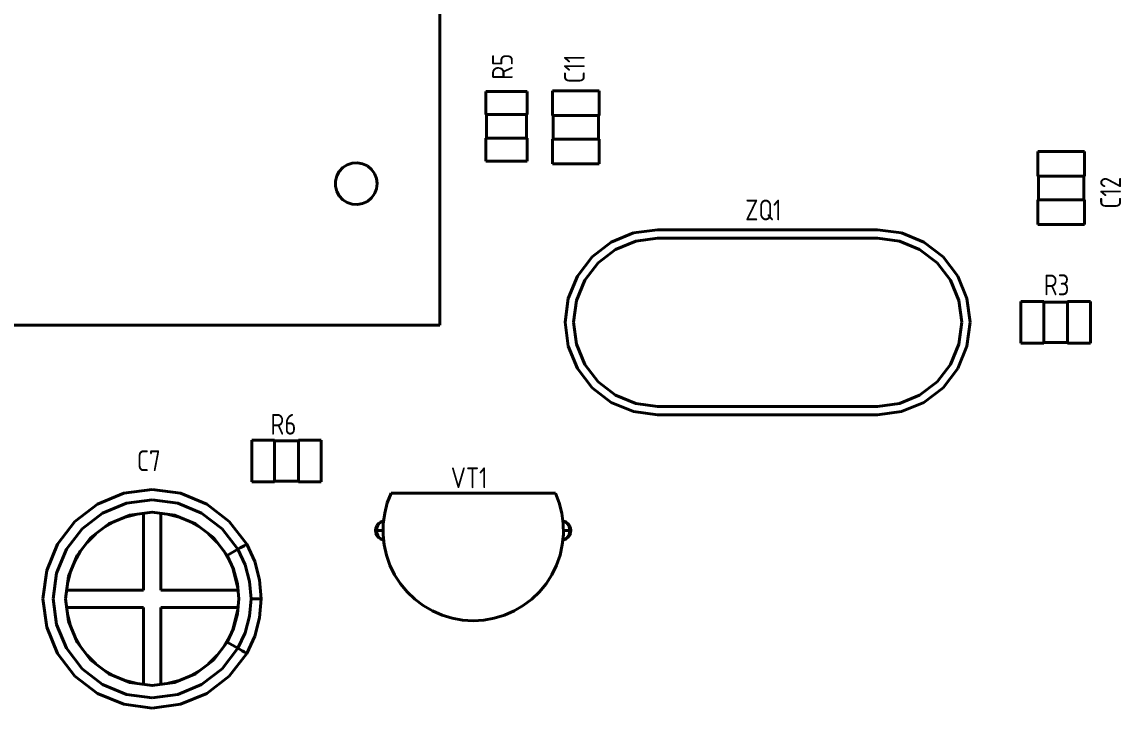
# Paper-space layout 'Layout1' of a CAD drawing. Extents: x -1 to 840, y -1 to 593.
# Drawn here: x 140.7 to 204.2, y 349.9 to 389.5 of the extents above; entities that cross this region are included whole.
import ezdxf

# ---------------------------------------------------------------- set-up
doc = ezdxf.new("R2010")
doc.units = 0
doc.header["$MEASUREMENT"] = 0
doc.layers.add('Основная', color=7, linetype='CONTINUOUS', lineweight=40)
doc.styles.add('GOST type A0', font='', dxfattribs={"oblique": 15, "height": 3.5})
doc.styles.get('GOST type A0').set_extended_font_data('GOST type A')

psp = doc.layouts.get("Layout1")

# ---------------------------------------------------------------- linework, layer by layer
at = {"layer": 'Основная'}
for p, q in [((164.862, 372.011), (164.862, 420.323)), ((164.862, 420.323), (164.862, 372.011)), ((164.862, 372.011), (164.862, 420.323)), ((164.862, 420.323), (164.862, 372.011)), ((169.9, 385.477), (167.512, 385.477)), ((167.512, 385.477), (167.512, 384.157)), ((167.512, 385.477), (169.9, 385.477)), ((167.512, 385.477), (167.512, 384.157)), ((169.9, 385.477), (167.512, 385.477)), ((167.512, 385.477), (167.512, 384.157)), ((167.512, 385.477), (169.9, 385.477)), ((167.512, 385.477), (167.512, 384.157)), ((169.9, 384.157), (169.9, 385.477)), ((169.9, 385.477), (169.9, 384.157)), ((169.9, 384.157), (169.9, 385.477)), ((169.9, 385.477), (169.9, 384.157)), ((174.052, 385.528), (171.36, 385.528)), ((171.36, 385.528), (171.36, 384.106)), ((171.36, 385.528), (174.052, 385.528)), ((171.36, 385.528), (171.36, 384.106)), ((174.052, 385.528), (171.36, 385.528)), ((171.36, 385.528), (171.36, 384.106)), ((171.36, 385.528), (174.052, 385.528)), ((171.36, 385.528), (171.36, 384.106)), ((174.052, 384.106), (174.052, 385.528)), ((174.052, 385.528), (174.052, 384.106)), ((174.052, 384.106), (174.052, 385.528)), ((174.052, 385.528), (174.052, 384.106)), ((167.512, 384.157), (167.546, 384.157)), ((167.512, 384.157), (169.9, 384.157)), ((167.512, 384.157), (167.546, 384.157)), ((167.512, 384.157), (169.9, 384.157)), ((167.546, 384.157), (167.546, 382.785)), ((167.546, 384.157), (167.546, 382.785)), ((167.546, 384.157), (167.546, 382.785)), ((167.546, 384.157), (167.546, 382.785)), ((169.866, 382.785), (169.866, 384.157)), ((169.866, 384.157), (169.9, 384.157)), ((169.866, 384.157), (169.866, 382.785)), ((169.866, 382.785), (169.866, 384.157)), ((169.866, 384.157), (169.9, 384.157)), ((169.866, 384.157), (169.866, 382.785)), ((171.36, 384.106), (171.398, 384.106)), ((171.36, 384.106), (174.052, 384.106)), ((171.36, 384.106), (171.398, 384.106)), ((171.36, 384.106), (174.052, 384.106)), ((171.398, 384.106), (171.398, 382.734)), ((171.398, 384.106), (171.398, 382.734)), ((171.398, 384.106), (171.398, 382.734)), ((171.398, 384.106), (171.398, 382.734)), ((174.014, 382.734), (174.014, 384.106)), ((174.014, 384.106), (174.052, 384.106)), ((174.014, 384.106), (174.014, 382.734)), ((174.014, 382.734), (174.014, 384.106)), ((174.014, 384.106), (174.052, 384.106)), ((174.014, 384.106), (174.014, 382.734)), ((167.546, 382.785), (167.512, 382.785)), ((167.512, 382.785), (167.512, 381.465)), ((167.512, 382.785), (169.9, 382.785)), ((167.512, 382.785), (167.512, 381.465)), ((167.546, 382.785), (167.512, 382.785)), ((167.512, 382.785), (167.512, 381.465)), ((167.512, 382.785), (169.9, 382.785)), ((167.512, 382.785), (167.512, 381.465)), ((169.9, 382.785), (169.866, 382.785)), ((169.9, 382.785), (169.866, 382.785)), ((169.9, 381.465), (169.9, 382.785)), ((169.9, 382.785), (169.9, 381.465)), ((169.9, 381.465), (169.9, 382.785)), ((169.9, 382.785), (169.9, 381.465)), ((171.398, 382.734), (171.36, 382.734)), ((171.36, 382.734), (171.36, 381.312)), ((171.36, 382.734), (174.052, 382.734)), ((171.36, 382.734), (171.36, 381.312)), ((171.398, 382.734), (171.36, 382.734)), ((171.36, 382.734), (171.36, 381.312)), ((171.36, 382.734), (174.052, 382.734)), ((171.36, 382.734), (171.36, 381.312)), ((174.052, 382.734), (174.014, 382.734)), ((174.052, 382.734), (174.014, 382.734)), ((174.052, 381.312), (174.052, 382.734)), ((174.052, 382.734), (174.052, 381.312)), ((174.052, 381.312), (174.052, 382.734)), ((174.052, 382.734), (174.052, 381.312)), ((202.052, 382.022), (199.36, 382.022)), ((199.36, 382.022), (199.36, 380.6)), ((199.36, 380.6), (199.36, 382.022)), ((202.052, 382.022), (199.36, 382.022)), ((202.052, 382.022), (199.36, 382.022)), ((199.36, 382.022), (199.36, 380.6)), ((199.36, 380.6), (199.36, 382.022)), ((202.052, 382.022), (199.36, 382.022)), ((202.052, 380.6), (202.052, 382.022)), ((202.052, 380.6), (202.052, 382.022)), ((202.052, 380.6), (202.052, 382.022)), ((202.052, 380.6), (202.052, 382.022)), ((159.516, 381.259), (159.26, 381.097)), ((159.516, 381.259), (159.26, 381.097)), ((159.804, 381.353), (159.516, 381.259)), ((159.804, 381.353), (159.516, 381.259)), ((160.106, 381.373), (159.804, 381.353)), ((160.106, 381.373), (159.804, 381.353)), ((160.404, 381.315), (160.106, 381.373)), ((160.404, 381.315), (160.106, 381.373)), ((160.676, 381.187), (160.404, 381.315)), ((160.676, 381.187), (160.404, 381.315)), ((160.91, 380.993), (160.676, 381.187)), ((160.91, 380.993), (160.676, 381.187)), ((167.512, 381.465), (169.9, 381.465)), ((167.512, 381.465), (169.9, 381.465)), ((167.512, 381.465), (169.9, 381.465)), ((167.512, 381.465), (169.9, 381.465)), ((171.36, 381.312), (174.052, 381.312)), ((171.36, 381.312), (174.052, 381.312)), ((171.36, 381.312), (174.052, 381.312)), ((171.36, 381.312), (174.052, 381.312)), ((158.906, 380.611), (158.832, 380.319)), ((158.906, 380.611), (158.832, 380.319)), ((159.052, 380.877), (158.906, 380.611)), ((159.052, 380.877), (158.906, 380.611)), ((159.26, 381.097), (159.052, 380.877)), ((159.26, 381.097), (159.052, 380.877)), ((161.088, 380.749), (160.91, 380.993)), ((161.088, 380.749), (160.91, 380.993)), ((161.2, 380.467), (161.088, 380.749)), ((161.2, 380.467), (161.088, 380.749)), ((199.36, 380.6), (199.398, 380.6)), ((202.052, 380.6), (199.36, 380.6)), ((199.36, 380.6), (199.398, 380.6)), ((202.052, 380.6), (199.36, 380.6)), ((199.398, 380.6), (199.398, 379.228)), ((199.398, 379.228), (199.398, 380.6)), ((199.398, 380.6), (199.398, 379.228)), ((199.398, 379.228), (199.398, 380.6)), ((202.014, 379.228), (202.014, 380.6)), ((202.014, 380.6), (202.052, 380.6)), ((202.014, 379.228), (202.014, 380.6)), ((202.014, 379.228), (202.014, 380.6)), ((202.014, 380.6), (202.052, 380.6)), ((202.014, 379.228), (202.014, 380.6)), ((158.832, 380.015), (158.832, 380.319)), ((158.832, 380.015), (158.832, 380.319)), ((158.906, 379.723), (158.832, 380.015)), ((158.906, 379.723), (158.832, 380.015)), ((161.238, 380.167), (161.2, 380.467)), ((161.238, 380.167), (161.2, 380.467)), ((161.238, 380.167), (161.2, 379.867)), ((161.238, 380.167), (161.2, 379.867)), ((159.052, 379.457), (158.906, 379.723)), ((159.052, 379.457), (158.906, 379.723)), ((159.26, 379.237), (159.052, 379.457)), ((159.26, 379.237), (159.052, 379.457)), ((160.91, 379.341), (160.676, 379.147)), ((160.91, 379.341), (160.676, 379.147)), ((161.088, 379.585), (160.91, 379.341)), ((161.088, 379.585), (160.91, 379.341)), ((161.2, 379.867), (161.088, 379.585)), ((161.2, 379.867), (161.088, 379.585)), ((159.516, 379.075), (159.26, 379.237)), ((159.516, 379.075), (159.26, 379.237)), ((159.804, 378.981), (159.516, 379.075)), ((159.804, 378.981), (159.516, 379.075)), ((160.106, 378.961), (159.804, 378.981)), ((160.106, 378.961), (159.804, 378.981)), ((160.404, 379.019), (160.106, 378.961)), ((160.404, 379.019), (160.106, 378.961)), ((160.676, 379.147), (160.404, 379.019)), ((160.676, 379.147), (160.404, 379.019)), ((199.398, 379.228), (199.36, 379.228)), ((199.36, 379.228), (199.36, 377.806)), ((199.36, 377.806), (199.36, 379.228)), ((202.052, 379.228), (199.36, 379.228)), ((199.398, 379.228), (199.36, 379.228)), ((199.36, 379.228), (199.36, 377.806)), ((199.36, 377.806), (199.36, 379.228)), ((202.052, 379.228), (199.36, 379.228)), ((202.052, 379.228), (202.014, 379.228)), ((202.052, 379.228), (202.014, 379.228)), ((202.052, 377.806), (202.052, 379.228)), ((202.052, 377.806), (202.052, 379.228)), ((202.052, 377.806), (202.052, 379.228)), ((202.052, 377.806), (202.052, 379.228)), ((177.422, 377.505), (176.04, 377.323)), ((176.04, 377.323), (177.422, 377.505)), ((177.422, 377.505), (176.04, 377.323)), ((176.04, 377.323), (177.422, 377.505)), ((190.122, 377.505), (177.422, 377.505)), ((177.422, 377.505), (190.122, 377.505)), ((190.122, 377.505), (177.422, 377.505)), ((177.422, 377.505), (190.122, 377.505)), ((191.504, 377.323), (190.122, 377.505)), ((190.122, 377.505), (191.504, 377.323)), ((191.504, 377.323), (190.122, 377.505)), ((190.122, 377.505), (191.504, 377.323)), ((199.36, 377.806), (202.052, 377.806)), ((202.052, 377.806), (199.36, 377.806)), ((199.36, 377.806), (202.052, 377.806)), ((202.052, 377.806), (199.36, 377.806)), ((174.754, 376.791), (173.648, 375.943)), ((173.648, 375.943), (174.754, 376.791)), ((174.754, 376.791), (173.648, 375.943)), ((173.648, 375.943), (174.754, 376.791)), ((176.04, 377.323), (174.754, 376.791)), ((174.754, 376.791), (176.04, 377.323)), ((176.04, 377.323), (174.754, 376.791)), ((174.754, 376.791), (176.04, 377.323)), ((174.996, 376.371), (176.166, 376.855)), ((174.996, 376.371), (176.166, 376.855)), ((176.166, 376.855), (177.422, 377.021)), ((176.166, 376.855), (177.422, 377.021)), ((177.422, 377.021), (190.122, 377.021)), ((177.422, 377.021), (190.122, 377.021)), ((190.122, 377.021), (191.378, 376.855)), ((190.122, 377.021), (191.378, 376.855)), ((191.378, 376.855), (192.548, 376.371)), ((191.378, 376.855), (192.548, 376.371)), ((192.79, 376.791), (191.504, 377.323)), ((191.504, 377.323), (192.79, 376.791)), ((192.79, 376.791), (191.504, 377.323)), ((191.504, 377.323), (192.79, 376.791)), ((193.896, 375.943), (192.79, 376.791)), ((192.79, 376.791), (193.896, 375.943)), ((193.896, 375.943), (192.79, 376.791)), ((192.79, 376.791), (193.896, 375.943)), ((173.992, 375.599), (174.996, 376.371)), ((173.992, 375.599), (174.996, 376.371)), ((192.548, 376.371), (193.552, 375.599)), ((192.548, 376.371), (193.552, 375.599)), ((173.648, 375.943), (172.8, 374.837)), ((172.8, 374.837), (173.648, 375.943)), ((173.648, 375.943), (172.8, 374.837)), ((172.8, 374.837), (173.648, 375.943)), ((173.22, 374.595), (173.992, 375.599)), ((173.22, 374.595), (173.992, 375.599)), ((193.552, 375.599), (194.324, 374.595)), ((193.552, 375.599), (194.324, 374.595)), ((194.744, 374.837), (193.896, 375.943)), ((193.896, 375.943), (194.744, 374.837)), ((194.744, 374.837), (193.896, 375.943)), ((193.896, 375.943), (194.744, 374.837)), ((172.8, 374.837), (172.268, 373.551)), ((172.268, 373.551), (172.8, 374.837)), ((172.8, 374.837), (172.268, 373.551)), ((172.268, 373.551), (172.8, 374.837)), ((195.276, 373.551), (194.744, 374.837)), ((194.744, 374.837), (195.276, 373.551)), ((195.276, 373.551), (194.744, 374.837)), ((194.744, 374.837), (195.276, 373.551)), ((172.736, 373.425), (173.22, 374.595)), ((172.736, 373.425), (173.22, 374.595)), ((194.324, 374.595), (194.808, 373.425)), ((194.324, 374.595), (194.808, 373.425)), ((172.268, 373.551), (172.086, 372.169)), ((172.086, 372.169), (172.268, 373.551)), ((172.268, 373.551), (172.086, 372.169)), ((172.086, 372.169), (172.268, 373.551)), ((172.57, 372.169), (172.736, 373.425)), ((172.57, 372.169), (172.736, 373.425)), ((194.808, 373.425), (194.974, 372.169)), ((194.808, 373.425), (194.974, 372.169)), ((195.458, 372.169), (195.276, 373.551)), ((195.276, 373.551), (195.458, 372.169)), ((195.458, 372.169), (195.276, 373.551)), ((195.276, 373.551), (195.458, 372.169)), ((199.716, 373.361), (198.396, 373.361)), ((198.396, 373.361), (198.396, 370.973)), ((198.396, 373.361), (198.396, 370.973)), ((199.716, 373.361), (198.396, 373.361)), ((199.716, 373.361), (198.396, 373.361)), ((198.396, 373.361), (198.396, 370.973)), ((198.396, 373.361), (198.396, 370.973)), ((199.716, 373.361), (198.396, 373.361)), ((199.716, 373.327), (199.716, 373.361)), ((199.716, 373.361), (199.716, 370.973)), ((199.716, 373.327), (199.716, 373.361)), ((199.716, 373.361), (199.716, 370.973)), ((201.088, 373.327), (199.716, 373.327)), ((201.088, 373.327), (199.716, 373.327)), ((201.088, 373.327), (199.716, 373.327)), ((201.088, 373.327), (199.716, 373.327)), ((202.408, 373.361), (201.088, 373.361)), ((201.088, 373.361), (201.088, 373.327)), ((201.088, 373.361), (201.088, 370.973)), ((202.408, 373.361), (201.088, 373.361)), ((202.408, 373.361), (201.088, 373.361)), ((201.088, 373.361), (201.088, 373.327)), ((201.088, 373.361), (201.088, 370.973)), ((202.408, 373.361), (201.088, 373.361)), ((202.408, 370.973), (202.408, 373.361)), ((202.408, 373.361), (202.408, 370.973)), ((202.408, 370.973), (202.408, 373.361)), ((202.408, 373.361), (202.408, 370.973)), ((116.55, 372.011), (164.862, 372.011)), ((164.862, 372.011), (116.55, 372.011)), ((116.55, 372.011), (164.862, 372.011)), ((164.862, 372.011), (116.55, 372.011)), ((172.086, 372.169), (172.268, 370.787)), ((172.086, 372.169), (172.268, 370.787)), ((172.086, 372.169), (172.268, 370.787)), ((172.086, 372.169), (172.268, 370.787)), ((172.57, 372.169), (172.736, 370.913)), ((172.57, 372.169), (172.736, 370.913)), ((194.808, 370.913), (194.974, 372.169)), ((194.808, 370.913), (194.974, 372.169)), ((195.276, 370.787), (195.458, 372.169)), ((195.276, 370.787), (195.458, 372.169)), ((195.276, 370.787), (195.458, 372.169)), ((195.276, 370.787), (195.458, 372.169)), ((172.268, 370.787), (172.8, 369.501)), ((172.268, 370.787), (172.8, 369.501)), ((172.268, 370.787), (172.8, 369.501)), ((172.268, 370.787), (172.8, 369.501)), ((172.736, 370.913), (173.22, 369.743)), ((172.736, 370.913), (173.22, 369.743)), ((194.324, 369.743), (194.808, 370.913)), ((194.324, 369.743), (194.808, 370.913)), ((194.744, 369.501), (195.276, 370.787)), ((194.744, 369.501), (195.276, 370.787)), ((194.744, 369.501), (195.276, 370.787)), ((194.744, 369.501), (195.276, 370.787)), ((198.396, 370.973), (199.716, 370.973)), ((199.716, 370.973), (198.396, 370.973)), ((198.396, 370.973), (199.716, 370.973)), ((199.716, 370.973), (198.396, 370.973)), ((199.716, 370.973), (199.716, 371.007)), ((199.716, 371.007), (201.088, 371.007)), ((201.088, 371.007), (199.716, 371.007)), ((199.716, 370.973), (199.716, 371.007)), ((199.716, 371.007), (201.088, 371.007)), ((201.088, 371.007), (199.716, 371.007)), ((201.088, 371.007), (201.088, 370.973)), ((201.088, 371.007), (201.088, 370.973)), ((201.088, 370.973), (202.408, 370.973)), ((202.408, 370.973), (201.088, 370.973)), ((201.088, 370.973), (202.408, 370.973)), ((202.408, 370.973), (201.088, 370.973)), ((172.8, 369.501), (173.648, 368.395)), ((172.8, 369.501), (173.648, 368.395)), ((172.8, 369.501), (173.648, 368.395)), ((172.8, 369.501), (173.648, 368.395)), ((173.22, 369.743), (173.992, 368.739)), ((173.22, 369.743), (173.992, 368.739)), ((193.552, 368.739), (194.324, 369.743)), ((193.552, 368.739), (194.324, 369.743)), ((193.896, 368.395), (194.744, 369.501)), ((193.896, 368.395), (194.744, 369.501)), ((193.896, 368.395), (194.744, 369.501)), ((193.896, 368.395), (194.744, 369.501)), ((173.992, 368.739), (174.996, 367.967)), ((173.992, 368.739), (174.996, 367.967)), ((192.548, 367.967), (193.552, 368.739)), ((192.548, 367.967), (193.552, 368.739)), ((173.648, 368.395), (174.754, 367.547)), ((173.648, 368.395), (174.754, 367.547)), ((173.648, 368.395), (174.754, 367.547)), ((173.648, 368.395), (174.754, 367.547)), ((174.996, 367.967), (176.166, 367.483)), ((174.996, 367.967), (176.166, 367.483)), ((191.378, 367.483), (192.548, 367.967)), ((191.378, 367.483), (192.548, 367.967)), ((192.79, 367.547), (193.896, 368.395)), ((192.79, 367.547), (193.896, 368.395)), ((192.79, 367.547), (193.896, 368.395)), ((192.79, 367.547), (193.896, 368.395)), ((174.754, 367.547), (176.04, 367.015)), ((174.754, 367.547), (176.04, 367.015)), ((174.754, 367.547), (176.04, 367.015)), ((174.754, 367.547), (176.04, 367.015)), ((176.166, 367.483), (177.422, 367.317)), ((176.166, 367.483), (177.422, 367.317)), ((177.422, 367.317), (190.122, 367.317)), ((177.422, 367.317), (190.122, 367.317)), ((190.122, 367.317), (191.378, 367.483)), ((190.122, 367.317), (191.378, 367.483)), ((191.504, 367.015), (192.79, 367.547)), ((191.504, 367.015), (192.79, 367.547)), ((191.504, 367.015), (192.79, 367.547)), ((191.504, 367.015), (192.79, 367.547)), ((176.04, 367.015), (177.422, 366.833)), ((176.04, 367.015), (177.422, 366.833)), ((176.04, 367.015), (177.422, 366.833)), ((176.04, 367.015), (177.422, 366.833)), ((177.422, 366.833), (190.122, 366.833)), ((177.422, 366.833), (190.122, 366.833)), ((177.422, 366.833), (190.122, 366.833)), ((177.422, 366.833), (190.122, 366.833)), ((190.122, 366.833), (191.504, 367.015)), ((190.122, 366.833), (191.504, 367.015)), ((190.122, 366.833), (191.504, 367.015)), ((190.122, 366.833), (191.504, 367.015)), ((155.324, 365.361), (154.004, 365.361)), ((154.004, 365.361), (154.004, 362.973)), ((154.004, 365.361), (154.004, 362.973)), ((155.324, 365.361), (154.004, 365.361)), ((155.324, 365.361), (154.004, 365.361)), ((154.004, 365.361), (154.004, 362.973)), ((154.004, 365.361), (154.004, 362.973)), ((155.324, 365.361), (154.004, 365.361)), ((155.324, 365.327), (155.324, 365.361)), ((155.324, 365.361), (155.324, 362.973)), ((155.324, 365.327), (155.324, 365.361)), ((155.324, 365.361), (155.324, 362.973)), ((156.696, 365.327), (155.324, 365.327)), ((156.696, 365.327), (155.324, 365.327)), ((156.696, 365.327), (155.324, 365.327)), ((156.696, 365.327), (155.324, 365.327)), ((158.016, 365.361), (156.696, 365.361)), ((156.696, 365.361), (156.696, 365.327)), ((156.696, 365.361), (156.696, 362.973)), ((158.016, 365.361), (156.696, 365.361)), ((158.016, 365.361), (156.696, 365.361)), ((156.696, 365.361), (156.696, 365.327)), ((156.696, 365.361), (156.696, 362.973)), ((158.016, 365.361), (156.696, 365.361)), ((158.016, 362.973), (158.016, 365.361)), ((158.016, 365.361), (158.016, 362.973)), ((158.016, 362.973), (158.016, 365.361)), ((158.016, 365.361), (158.016, 362.973)), ((154.004, 362.973), (155.324, 362.973)), ((155.324, 362.973), (154.004, 362.973)), ((154.004, 362.973), (155.324, 362.973)), ((155.324, 362.973), (154.004, 362.973)), ((155.324, 362.973), (155.324, 363.007)), ((155.324, 363.007), (156.696, 363.007)), ((156.696, 363.007), (155.324, 363.007)), ((155.324, 362.973), (155.324, 363.007)), ((155.324, 363.007), (156.696, 363.007)), ((156.696, 363.007), (155.324, 363.007)), ((156.696, 363.007), (156.696, 362.973)), ((156.696, 363.007), (156.696, 362.973)), ((156.696, 362.973), (158.016, 362.973)), ((158.016, 362.973), (156.696, 362.973)), ((156.696, 362.973), (158.016, 362.973)), ((158.016, 362.973), (156.696, 362.973)), ((146.626, 362.303), (145.106, 361.673)), ((145.106, 361.673), (146.626, 362.303)), ((146.626, 362.303), (145.106, 361.673)), ((145.106, 361.673), (146.626, 362.303)), ((148.256, 362.517), (146.626, 362.303)), ((146.626, 362.303), (148.256, 362.517)), ((148.256, 362.517), (146.626, 362.303)), ((146.626, 362.303), (148.256, 362.517)), ((149.886, 362.303), (148.256, 362.517)), ((148.256, 362.517), (149.886, 362.303)), ((149.886, 362.303), (148.256, 362.517)), ((148.256, 362.517), (149.886, 362.303)), ((151.406, 361.673), (149.886, 362.303)), ((149.886, 362.303), (151.406, 361.673)), ((151.406, 361.673), (149.886, 362.303)), ((149.886, 362.303), (151.406, 361.673)), ((162.048, 362.317), (161.828, 361.747)), ((162.048, 362.317), (161.828, 361.747)), ((162.048, 362.317), (161.828, 361.747)), ((162.048, 362.317), (161.828, 361.747)), ((171.524, 362.317), (162.048, 362.317)), ((171.524, 362.317), (162.048, 362.317)), ((171.524, 362.317), (162.048, 362.317)), ((171.524, 362.317), (162.048, 362.317)), ((171.744, 361.747), (171.524, 362.317)), ((171.744, 361.747), (171.524, 362.317)), ((171.744, 361.747), (171.524, 362.317)), ((171.744, 361.747), (171.524, 362.317)), ((145.106, 361.673), (143.802, 360.671)), ((143.802, 360.671), (145.106, 361.673)), ((145.106, 361.673), (143.802, 360.671)), ((143.802, 360.671), (145.106, 361.673)), ((145.4, 361.165), (146.778, 361.735)), ((145.4, 361.165), (146.778, 361.735)), ((146.778, 361.735), (148.256, 361.931)), ((146.778, 361.735), (148.256, 361.931)), ((148.256, 361.931), (149.734, 361.735)), ((148.256, 361.931), (149.734, 361.735)), ((149.734, 361.735), (151.112, 361.165)), ((149.734, 361.735), (151.112, 361.165)), ((152.71, 360.671), (151.406, 361.673)), ((151.406, 361.673), (152.71, 360.671)), ((152.71, 360.671), (151.406, 361.673)), ((151.406, 361.673), (152.71, 360.671)), ((161.828, 361.747), (161.676, 361.153)), ((161.828, 361.747), (161.676, 361.153)), ((161.828, 361.747), (161.676, 361.153)), ((161.828, 361.747), (161.676, 361.153)), ((171.896, 361.153), (171.744, 361.747)), ((171.896, 361.153), (171.744, 361.747)), ((171.896, 361.153), (171.744, 361.747)), ((171.896, 361.153), (171.744, 361.747)), ((144.216, 360.257), (145.4, 361.165)), ((144.216, 360.257), (145.4, 361.165)), ((145.756, 360.547), (146.962, 361.047)), ((145.756, 360.547), (146.962, 361.047)), ((146.692, 360.935), (147.386, 361.103)), ((146.692, 360.935), (147.386, 361.103)), ((146.962, 361.047), (148.256, 361.217)), ((146.962, 361.047), (148.256, 361.217)), ((147.756, 356.717), (147.756, 361.151)), ((147.756, 356.717), (147.756, 361.151)), ((148.236, 361.215), (148.278, 361.215)), ((148.236, 361.215), (148.278, 361.215)), ((148.256, 361.217), (149.55, 361.047)), ((148.256, 361.217), (149.55, 361.047)), ((148.756, 356.717), (148.756, 361.151)), ((148.756, 356.717), (148.756, 361.151)), ((149.126, 361.103), (149.82, 360.935)), ((149.126, 361.103), (149.82, 360.935)), ((149.55, 361.047), (150.756, 360.547)), ((149.55, 361.047), (150.756, 360.547)), ((151.112, 361.165), (152.296, 360.257)), ((151.112, 361.165), (152.296, 360.257)), ((161.676, 361.153), (161.594, 360.547)), ((161.676, 361.153), (161.594, 360.547)), ((161.676, 361.153), (161.614, 360.703)), ((161.676, 361.153), (161.614, 360.703)), ((171.958, 360.697), (171.896, 361.153)), ((171.978, 360.547), (171.896, 361.153)), ((171.958, 360.697), (171.896, 361.153)), ((171.978, 360.547), (171.896, 361.153)), ((143.802, 360.671), (142.8, 359.367)), ((142.8, 359.367), (143.802, 360.671)), ((143.802, 360.671), (142.8, 359.367)), ((142.8, 359.367), (143.802, 360.671)), ((143.308, 359.073), (144.216, 360.257)), ((143.308, 359.073), (144.216, 360.257)), ((144.72, 359.753), (145.756, 360.547)), ((144.72, 359.753), (145.756, 360.547)), ((145.498, 360.349), (146.12, 360.697)), ((145.498, 360.349), (146.12, 360.697)), ((150.394, 360.697), (151.014, 360.349)), ((150.394, 360.697), (151.014, 360.349)), ((150.756, 360.547), (151.792, 359.753)), ((150.756, 360.547), (151.792, 359.753)), ((152.296, 360.257), (153.204, 359.073)), ((152.296, 360.257), (153.204, 359.073)), ((153.712, 359.367), (152.71, 360.671)), ((152.71, 360.671), (153.712, 359.367)), ((153.712, 359.367), (152.71, 360.671)), ((152.71, 360.671), (153.712, 359.367)), ((161.166, 360.301), (161.148, 360.157)), ((161.166, 360.301), (161.148, 360.157)), ((161.166, 360.301), (161.148, 360.157)), ((161.166, 360.301), (161.148, 360.157)), ((161.222, 360.437), (161.166, 360.301)), ((161.222, 360.437), (161.166, 360.301)), ((161.222, 360.437), (161.166, 360.301)), ((161.222, 360.437), (161.166, 360.301)), ((161.224, 360.301), (161.208, 360.157)), ((161.224, 360.301), (161.208, 360.157)), ((161.312, 360.553), (161.222, 360.437)), ((161.312, 360.553), (161.222, 360.437)), ((161.312, 360.553), (161.222, 360.437)), ((161.312, 360.553), (161.222, 360.437)), ((161.278, 360.437), (161.224, 360.301)), ((161.278, 360.437), (161.224, 360.301)), ((161.364, 360.553), (161.278, 360.437)), ((161.364, 360.553), (161.278, 360.437)), ((161.426, 360.641), (161.312, 360.553)), ((161.426, 360.641), (161.312, 360.553)), ((161.426, 360.641), (161.312, 360.553)), ((161.426, 360.641), (161.312, 360.553)), ((161.476, 360.641), (161.364, 360.553)), ((161.476, 360.641), (161.364, 360.553)), ((161.562, 360.697), (161.426, 360.641)), ((161.562, 360.697), (161.426, 360.641)), ((161.562, 360.697), (161.426, 360.641)), ((161.562, 360.697), (161.426, 360.641)), ((161.606, 360.697), (161.476, 360.641)), ((161.606, 360.697), (161.476, 360.641)), ((161.614, 360.703), (161.562, 360.697)), ((161.614, 360.703), (161.562, 360.697)), ((161.614, 360.703), (161.562, 360.697)), ((161.614, 360.703), (161.562, 360.697)), ((161.594, 360.547), (161.584, 359.935)), ((161.594, 360.547), (161.584, 359.935)), ((161.614, 360.697), (161.606, 360.697)), ((161.614, 360.697), (161.606, 360.697)), ((172.01, 360.697), (171.958, 360.703)), ((171.958, 360.703), (171.958, 360.697)), ((172.01, 360.697), (171.958, 360.703)), ((172.01, 360.697), (171.958, 360.703)), ((171.958, 360.703), (171.958, 360.697)), ((172.01, 360.697), (171.958, 360.703)), ((171.966, 360.697), (171.958, 360.697)), ((171.966, 360.697), (171.958, 360.697)), ((172.096, 360.641), (171.966, 360.697)), ((172.096, 360.641), (171.966, 360.697)), ((171.988, 359.935), (171.978, 360.547)), ((171.988, 359.935), (171.978, 360.547)), ((172.146, 360.641), (172.01, 360.697)), ((172.146, 360.641), (172.01, 360.697)), ((172.146, 360.641), (172.01, 360.697)), ((172.146, 360.641), (172.01, 360.697)), ((172.208, 360.553), (172.096, 360.641)), ((172.208, 360.553), (172.096, 360.641)), ((172.262, 360.553), (172.146, 360.641)), ((172.262, 360.553), (172.146, 360.641)), ((172.262, 360.553), (172.146, 360.641)), ((172.262, 360.553), (172.146, 360.641)), ((172.294, 360.437), (172.208, 360.553)), ((172.294, 360.437), (172.208, 360.553)), ((172.35, 360.437), (172.262, 360.553)), ((172.35, 360.437), (172.262, 360.553)), ((172.35, 360.437), (172.262, 360.553)), ((172.35, 360.437), (172.262, 360.553)), ((172.348, 360.301), (172.294, 360.437)), ((172.348, 360.301), (172.294, 360.437)), ((172.364, 360.157), (172.348, 360.301)), ((172.364, 360.157), (172.348, 360.301)), ((172.406, 360.301), (172.35, 360.437)), ((172.406, 360.301), (172.35, 360.437)), ((172.406, 360.301), (172.35, 360.437)), ((172.406, 360.301), (172.35, 360.437)), ((172.424, 360.157), (172.406, 360.301)), ((172.424, 360.157), (172.406, 360.301)), ((172.424, 360.157), (172.406, 360.301)), ((172.424, 360.157), (172.406, 360.301)), ((143.926, 358.717), (144.72, 359.753)), ((143.926, 358.717), (144.72, 359.753)), ((144.502, 359.467), (145.006, 359.971)), ((144.502, 359.467), (145.006, 359.971)), ((151.506, 359.971), (152.01, 359.467)), ((151.506, 359.971), (152.01, 359.467)), ((151.792, 359.753), (152.586, 358.717)), ((151.792, 359.753), (152.586, 358.717)), ((161.148, 360.157), (161.166, 360.013)), ((161.166, 360.013), (161.148, 360.157)), ((161.154, 360.157), (161.148, 360.157)), ((161.148, 360.157), (161.166, 360.013)), ((161.166, 360.013), (161.148, 360.157)), ((161.154, 360.157), (161.148, 360.157)), ((161.174, 360.157), (161.154, 360.157)), ((161.174, 360.157), (161.154, 360.157)), ((161.166, 360.013), (161.222, 359.877)), ((161.222, 359.877), (161.166, 360.013)), ((161.166, 360.013), (161.222, 359.877)), ((161.222, 359.877), (161.166, 360.013)), ((161.208, 360.157), (161.174, 360.157)), ((161.208, 360.157), (161.174, 360.157)), ((161.224, 360.013), (161.208, 360.157)), ((161.588, 360.157), (161.208, 360.157)), ((161.224, 360.013), (161.208, 360.157)), ((161.588, 360.157), (161.208, 360.157)), ((161.222, 359.877), (161.312, 359.763)), ((161.312, 359.763), (161.222, 359.877)), ((161.222, 359.877), (161.312, 359.763)), ((161.312, 359.763), (161.222, 359.877)), ((161.278, 359.877), (161.224, 360.013)), ((161.278, 359.877), (161.224, 360.013)), ((161.364, 359.763), (161.278, 359.877)), ((161.364, 359.763), (161.278, 359.877)), ((161.312, 359.763), (161.426, 359.673)), ((161.426, 359.673), (161.312, 359.763)), ((161.312, 359.763), (161.426, 359.673)), ((161.426, 359.673), (161.312, 359.763)), ((161.476, 359.673), (161.364, 359.763)), ((161.476, 359.673), (161.364, 359.763)), ((161.426, 359.673), (161.562, 359.617)), ((161.562, 359.617), (161.426, 359.673)), ((161.426, 359.673), (161.562, 359.617)), ((161.562, 359.617), (161.426, 359.673)), ((161.606, 359.617), (161.476, 359.673)), ((161.606, 359.617), (161.476, 359.673)), ((161.562, 359.617), (161.616, 359.611)), ((161.616, 359.611), (161.562, 359.617)), ((161.562, 359.617), (161.616, 359.611)), ((161.616, 359.611), (161.562, 359.617)), ((161.646, 359.327), (161.584, 359.935)), ((161.646, 359.327), (161.584, 359.935)), ((161.616, 359.617), (161.606, 359.617)), ((161.616, 359.617), (161.606, 359.617)), ((171.988, 359.935), (171.926, 359.327)), ((171.988, 359.935), (171.926, 359.327)), ((171.926, 359.327), (171.956, 359.617)), ((171.926, 359.327), (171.956, 359.617)), ((171.956, 359.617), (171.956, 359.611)), ((171.956, 359.611), (172.01, 359.617)), ((171.966, 359.617), (171.956, 359.617)), ((172.01, 359.617), (171.956, 359.611)), ((171.956, 359.617), (171.956, 359.611)), ((171.956, 359.611), (172.01, 359.617)), ((171.966, 359.617), (171.956, 359.617)), ((172.01, 359.617), (171.956, 359.611)), ((172.096, 359.673), (171.966, 359.617)), ((172.096, 359.673), (171.966, 359.617)), ((172.364, 360.157), (171.984, 360.157)), ((172.364, 360.157), (171.984, 360.157)), ((172.01, 359.617), (172.146, 359.673)), ((172.146, 359.673), (172.01, 359.617)), ((172.01, 359.617), (172.146, 359.673)), ((172.146, 359.673), (172.01, 359.617)), ((172.208, 359.763), (172.096, 359.673)), ((172.208, 359.763), (172.096, 359.673)), ((172.146, 359.673), (172.262, 359.763)), ((172.262, 359.763), (172.146, 359.673)), ((172.146, 359.673), (172.262, 359.763)), ((172.262, 359.763), (172.146, 359.673)), ((172.294, 359.877), (172.208, 359.763)), ((172.294, 359.877), (172.208, 359.763)), ((172.262, 359.763), (172.35, 359.877)), ((172.35, 359.877), (172.262, 359.763)), ((172.262, 359.763), (172.35, 359.877)), ((172.35, 359.877), (172.262, 359.763)), ((172.348, 360.013), (172.294, 359.877)), ((172.348, 360.013), (172.294, 359.877)), ((172.364, 360.157), (172.348, 360.013)), ((172.364, 360.157), (172.348, 360.013)), ((172.35, 359.877), (172.406, 360.013)), ((172.406, 360.013), (172.35, 359.877)), ((172.35, 359.877), (172.406, 360.013)), ((172.406, 360.013), (172.35, 359.877)), ((172.398, 360.157), (172.364, 360.157)), ((172.398, 360.157), (172.364, 360.157)), ((172.418, 360.157), (172.398, 360.157)), ((172.418, 360.157), (172.398, 360.157)), ((172.406, 360.013), (172.424, 360.157)), ((172.424, 360.157), (172.406, 360.013)), ((172.406, 360.013), (172.424, 360.157)), ((172.424, 360.157), (172.406, 360.013)), ((172.424, 360.157), (172.418, 360.157)), ((172.424, 360.157), (172.418, 360.157)), ((142.8, 359.367), (142.17, 357.847)), ((142.17, 357.847), (142.8, 359.367)), ((142.8, 359.367), (142.17, 357.847)), ((142.17, 357.847), (142.8, 359.367)), ((142.738, 357.695), (143.308, 359.073)), ((142.738, 357.695), (143.308, 359.073)), ((152.586, 358.717), (153.204, 359.073)), ((152.586, 358.717), (153.204, 359.073)), ((152.586, 358.717), (153.204, 359.073)), ((152.586, 358.717), (153.204, 359.073)), ((153.204, 359.073), (153.336, 359.149)), ((153.204, 359.073), (153.336, 359.149)), ((153.204, 359.073), (153.336, 359.149)), ((153.204, 359.073), (153.336, 359.149)), ((153.204, 359.073), (153.624, 358.171)), ((153.204, 359.073), (153.624, 358.171)), ((153.336, 359.149), (153.458, 359.221)), ((153.336, 359.149), (153.458, 359.221)), ((153.336, 359.149), (153.458, 359.221)), ((153.336, 359.149), (153.458, 359.221)), ((153.458, 359.221), (153.564, 359.281)), ((153.458, 359.221), (153.564, 359.281)), ((153.458, 359.221), (153.564, 359.281)), ((153.458, 359.221), (153.564, 359.281)), ((153.458, 359.221), (153.564, 359.281)), ((153.458, 359.221), (153.564, 359.281)), ((153.458, 359.221), (153.564, 359.281)), ((153.458, 359.221), (153.564, 359.281)), ((153.564, 359.281), (153.644, 359.327)), ((153.564, 359.281), (153.644, 359.327)), ((153.564, 359.281), (153.644, 359.327)), ((153.564, 359.281), (153.644, 359.327)), ((153.644, 359.327), (153.694, 359.357)), ((153.644, 359.327), (153.694, 359.357)), ((153.644, 359.327), (153.694, 359.357)), ((153.644, 359.327), (153.694, 359.357)), ((153.694, 359.357), (153.712, 359.367)), ((153.694, 359.357), (153.712, 359.367)), ((153.694, 359.357), (153.712, 359.367)), ((153.694, 359.357), (153.712, 359.367)), ((154.176, 358.371), (153.712, 359.367)), ((153.712, 359.367), (154.176, 358.371)), ((154.176, 358.371), (153.712, 359.367)), ((153.712, 359.367), (154.176, 358.371)), ((161.616, 359.611), (161.646, 359.327)), ((161.616, 359.611), (161.646, 359.327)), ((161.646, 359.327), (161.778, 358.731)), ((161.778, 358.731), (161.646, 359.327)), ((161.646, 359.327), (161.778, 358.731)), ((161.778, 358.731), (161.646, 359.327)), ((171.794, 358.731), (171.926, 359.327)), ((171.926, 359.327), (171.794, 358.731)), ((171.794, 358.731), (171.926, 359.327)), ((171.926, 359.327), (171.794, 358.731)), ((143.426, 357.511), (143.926, 358.717)), ((143.426, 357.511), (143.926, 358.717)), ((143.776, 358.355), (144.124, 358.975)), ((143.776, 358.355), (144.124, 358.975)), ((152.388, 358.975), (152.848, 358.155)), ((152.388, 358.975), (152.848, 358.155)), ((152.546, 358.693), (152.586, 358.717)), ((152.546, 358.693), (152.586, 358.717)), ((152.546, 358.693), (152.586, 358.717)), ((152.546, 358.693), (152.586, 358.717)), ((152.586, 358.717), (152.954, 357.927)), ((152.586, 358.717), (152.954, 357.927)), ((154.46, 357.311), (154.176, 358.371)), ((154.176, 358.371), (154.46, 357.311)), ((154.46, 357.311), (154.176, 358.371)), ((154.176, 358.371), (154.46, 357.311)), ((161.778, 358.731), (161.98, 358.153)), ((161.98, 358.153), (161.778, 358.731)), ((161.778, 358.731), (161.98, 358.153)), ((161.98, 358.153), (161.778, 358.731)), ((171.592, 358.153), (171.794, 358.731)), ((171.794, 358.731), (171.592, 358.153)), ((171.592, 358.153), (171.794, 358.731)), ((171.794, 358.731), (171.592, 358.153)), ((142.17, 357.847), (141.956, 356.217)), ((141.956, 356.217), (142.17, 357.847)), ((142.17, 357.847), (141.956, 356.217)), ((141.956, 356.217), (142.17, 357.847)), ((143.37, 357.087), (143.538, 357.781)), ((143.37, 357.087), (143.538, 357.781)), ((152.922, 357.999), (153.202, 356.839)), ((152.922, 357.999), (153.202, 356.839)), ((152.954, 357.927), (153.18, 357.085)), ((152.954, 357.927), (153.18, 357.085)), ((153.624, 358.171), (153.882, 357.209)), ((153.624, 358.171), (153.882, 357.209)), ((161.98, 358.153), (162.248, 357.603)), ((162.248, 357.603), (161.98, 358.153)), ((161.98, 358.153), (162.248, 357.603)), ((162.248, 357.603), (161.98, 358.153)), ((171.324, 357.603), (171.592, 358.153)), ((171.592, 358.153), (171.324, 357.603)), ((171.324, 357.603), (171.592, 358.153)), ((171.592, 358.153), (171.324, 357.603)), ((142.542, 356.217), (142.738, 357.695)), ((142.542, 356.217), (142.738, 357.695)), ((143.256, 356.217), (143.426, 357.511)), ((143.256, 356.217), (143.426, 357.511)), ((153.18, 357.085), (153.256, 356.217)), ((153.18, 357.085), (153.256, 356.217)), ((153.882, 357.209), (153.97, 356.217)), ((153.882, 357.209), (153.97, 356.217)), ((154.556, 356.217), (154.46, 357.311)), ((154.46, 357.311), (154.556, 356.217)), ((154.556, 356.217), (154.46, 357.311)), ((154.46, 357.311), (154.556, 356.217)), ((162.248, 357.603), (162.58, 357.089)), ((162.58, 357.089), (162.248, 357.603)), ((162.248, 357.603), (162.58, 357.089)), ((162.58, 357.089), (162.248, 357.603)), ((162.58, 357.089), (162.968, 356.615)), ((162.968, 356.615), (162.58, 357.089)), ((162.58, 357.089), (162.968, 356.615)), ((162.968, 356.615), (162.58, 357.089)), ((170.604, 356.615), (170.992, 357.089)), ((170.992, 357.089), (170.604, 356.615)), ((170.604, 356.615), (170.992, 357.089)), ((170.992, 357.089), (170.604, 356.615)), ((170.992, 357.089), (171.324, 357.603)), ((171.324, 357.603), (170.992, 357.089)), ((170.992, 357.089), (171.324, 357.603)), ((171.324, 357.603), (170.992, 357.089)), ((143.322, 356.717), (147.756, 356.717)), ((143.322, 356.717), (147.756, 356.717)), ((148.756, 356.717), (153.212, 356.717)), ((148.756, 356.717), (153.212, 356.717)), ((162.968, 356.615), (163.41, 356.193)), ((163.41, 356.193), (162.968, 356.615)), ((162.968, 356.615), (163.41, 356.193)), ((163.41, 356.193), (162.968, 356.615)), ((170.162, 356.193), (170.604, 356.615)), ((170.604, 356.615), (170.162, 356.193)), ((170.162, 356.193), (170.604, 356.615)), ((170.604, 356.615), (170.162, 356.193)), ((141.956, 356.217), (142.17, 354.587)), ((141.956, 356.217), (142.17, 354.587)), ((141.956, 356.217), (142.17, 354.587)), ((141.956, 356.217), (142.17, 354.587)), ((142.542, 356.217), (142.738, 354.739)), ((142.542, 356.217), (142.738, 354.739)), ((143.256, 356.217), (143.426, 354.923)), ((143.256, 356.217), (143.426, 354.923)), ((153.18, 355.349), (153.256, 356.217)), ((153.18, 355.349), (153.256, 356.217)), ((153.882, 355.225), (153.97, 356.217)), ((153.882, 355.225), (153.97, 356.217)), ((153.97, 356.217), (154.122, 356.217)), ((153.97, 356.217), (154.122, 356.217)), ((154.122, 356.217), (154.262, 356.217)), ((154.122, 356.217), (154.262, 356.217)), ((154.262, 356.217), (154.384, 356.217)), ((154.262, 356.217), (154.384, 356.217)), ((154.262, 356.217), (154.384, 356.217)), ((154.262, 356.217), (154.384, 356.217)), ((154.384, 356.217), (154.478, 356.217)), ((154.384, 356.217), (154.478, 356.217)), ((154.46, 355.123), (154.556, 356.217)), ((154.46, 355.123), (154.556, 356.217)), ((154.46, 355.123), (154.556, 356.217)), ((154.46, 355.123), (154.556, 356.217)), ((154.478, 356.217), (154.536, 356.217)), ((154.478, 356.217), (154.536, 356.217)), ((154.536, 356.217), (154.556, 356.217)), ((154.536, 356.217), (154.556, 356.217)), ((163.41, 356.193), (163.898, 355.825)), ((163.898, 355.825), (163.41, 356.193)), ((163.41, 356.193), (163.898, 355.825)), ((163.898, 355.825), (163.41, 356.193)), ((163.898, 355.825), (164.426, 355.515)), ((164.426, 355.515), (163.898, 355.825)), ((163.898, 355.825), (164.426, 355.515)), ((164.426, 355.515), (163.898, 355.825)), ((169.146, 355.515), (169.674, 355.825)), ((169.674, 355.825), (169.146, 355.515)), ((169.146, 355.515), (169.674, 355.825)), ((169.674, 355.825), (169.146, 355.515)), ((169.674, 355.825), (170.162, 356.193)), ((170.162, 356.193), (169.674, 355.825)), ((169.674, 355.825), (170.162, 356.193)), ((170.162, 356.193), (169.674, 355.825)), ((143.322, 355.717), (147.756, 355.717)), ((143.322, 355.717), (147.756, 355.717)), ((143.37, 355.347), (143.538, 354.653)), ((143.37, 355.347), (143.538, 354.653)), ((147.756, 355.717), (147.756, 351.283)), ((147.756, 355.717), (147.756, 351.283)), ((148.756, 355.717), (148.756, 351.283)), ((148.756, 355.717), (153.212, 355.717)), ((148.756, 355.717), (148.756, 351.283)), ((148.756, 355.717), (153.212, 355.717)), ((152.922, 354.435), (153.202, 355.597)), ((152.922, 354.435), (153.202, 355.597)), ((152.954, 354.507), (153.18, 355.349)), ((152.954, 354.507), (153.18, 355.349)), ((153.624, 354.263), (153.882, 355.225)), ((153.624, 354.263), (153.882, 355.225)), ((164.426, 355.515), (164.988, 355.271)), ((164.988, 355.271), (164.426, 355.515)), ((164.426, 355.515), (164.988, 355.271)), ((164.988, 355.271), (164.426, 355.515)), ((164.988, 355.271), (165.574, 355.093)), ((165.574, 355.093), (164.988, 355.271)), ((164.988, 355.271), (165.574, 355.093)), ((165.574, 355.093), (164.988, 355.271)), ((168, 355.093), (168.584, 355.271)), ((168.584, 355.271), (168, 355.093)), ((168, 355.093), (168.584, 355.271)), ((168.584, 355.271), (168, 355.093)), ((168.584, 355.271), (169.146, 355.515)), ((169.146, 355.515), (168.584, 355.271)), ((168.584, 355.271), (169.146, 355.515)), ((169.146, 355.515), (168.584, 355.271)), ((142.17, 354.587), (142.8, 353.067)), ((142.17, 354.587), (142.8, 353.067)), ((142.17, 354.587), (142.8, 353.067)), ((142.17, 354.587), (142.8, 353.067)), ((142.738, 354.739), (143.308, 353.361)), ((142.738, 354.739), (143.308, 353.361)), ((143.426, 354.923), (143.926, 353.717)), ((143.426, 354.923), (143.926, 353.717)), ((154.176, 354.063), (154.46, 355.123)), ((154.176, 354.063), (154.46, 355.123)), ((154.176, 354.063), (154.46, 355.123)), ((154.176, 354.063), (154.46, 355.123)), ((165.574, 355.093), (166.176, 354.987)), ((166.176, 354.987), (165.574, 355.093)), ((165.574, 355.093), (166.176, 354.987)), ((166.176, 354.987), (165.574, 355.093)), ((166.176, 354.987), (166.786, 354.951)), ((166.786, 354.951), (166.176, 354.987)), ((166.176, 354.987), (166.786, 354.951)), ((166.786, 354.951), (166.176, 354.987)), ((166.786, 354.951), (167.396, 354.987)), ((167.396, 354.987), (166.786, 354.951)), ((166.786, 354.951), (167.396, 354.987)), ((167.396, 354.987), (166.786, 354.951)), ((167.396, 354.987), (168, 355.093)), ((168, 355.093), (167.396, 354.987)), ((167.396, 354.987), (168, 355.093)), ((168, 355.093), (167.396, 354.987)), ((143.776, 354.081), (144.124, 353.459)), ((143.776, 354.081), (144.124, 353.459)), ((152.388, 353.459), (152.848, 354.279)), ((152.388, 353.459), (152.848, 354.279)), ((152.586, 353.717), (152.954, 354.507)), ((152.586, 353.717), (152.954, 354.507)), ((153.204, 353.361), (153.624, 354.263)), ((153.204, 353.361), (153.624, 354.263)), ((153.712, 353.067), (154.176, 354.063)), ((153.712, 353.067), (154.176, 354.063)), ((153.712, 353.067), (154.176, 354.063)), ((153.712, 353.067), (154.176, 354.063)), ((143.308, 353.361), (144.216, 352.177)), ((143.308, 353.361), (144.216, 352.177)), ((143.926, 353.717), (144.72, 352.681)), ((143.926, 353.717), (144.72, 352.681)), ((151.792, 352.681), (152.586, 353.717)), ((151.792, 352.681), (152.586, 353.717)), ((152.296, 352.177), (153.204, 353.361)), ((152.296, 352.177), (153.204, 353.361)), ((152.546, 353.741), (152.586, 353.717)), ((152.546, 353.741), (152.586, 353.717)), ((152.546, 353.741), (152.586, 353.717)), ((152.546, 353.741), (152.586, 353.717)), ((152.586, 353.717), (153.204, 353.361)), ((152.586, 353.717), (153.204, 353.361)), ((152.586, 353.717), (153.204, 353.361)), ((152.586, 353.717), (153.204, 353.361)), ((153.204, 353.361), (153.336, 353.285)), ((153.204, 353.361), (153.336, 353.285)), ((153.204, 353.361), (153.336, 353.285)), ((153.204, 353.361), (153.336, 353.285)), ((153.336, 353.285), (153.458, 353.213)), ((153.336, 353.285), (153.458, 353.213)), ((153.336, 353.285), (153.458, 353.213)), ((153.336, 353.285), (153.458, 353.213)), ((142.8, 353.067), (143.802, 351.763)), ((142.8, 353.067), (143.802, 351.763)), ((142.8, 353.067), (143.802, 351.763)), ((142.8, 353.067), (143.802, 351.763)), ((144.502, 352.967), (145.006, 352.463)), ((144.502, 352.967), (145.006, 352.463)), ((144.72, 352.681), (145.756, 351.887)), ((144.72, 352.681), (145.756, 351.887)), ((150.756, 351.887), (151.792, 352.681)), ((150.756, 351.887), (151.792, 352.681)), ((151.506, 352.463), (152.01, 352.967)), ((151.506, 352.463), (152.01, 352.967)), ((152.71, 351.763), (153.712, 353.067)), ((152.71, 351.763), (153.712, 353.067)), ((152.71, 351.763), (153.712, 353.067)), ((152.71, 351.763), (153.712, 353.067)), ((153.458, 353.213), (153.564, 353.153)), ((153.458, 353.213), (153.564, 353.153)), ((153.458, 353.213), (153.564, 353.153)), ((153.458, 353.213), (153.564, 353.153)), ((153.458, 353.213), (153.564, 353.153)), ((153.458, 353.213), (153.564, 353.153)), ((153.458, 353.213), (153.564, 353.153)), ((153.458, 353.213), (153.564, 353.153)), ((153.564, 353.153), (153.644, 353.107)), ((153.564, 353.153), (153.644, 353.107)), ((153.564, 353.153), (153.644, 353.107)), ((153.564, 353.153), (153.644, 353.107)), ((153.644, 353.107), (153.694, 353.077)), ((153.644, 353.107), (153.694, 353.077)), ((153.644, 353.107), (153.694, 353.077)), ((153.644, 353.107), (153.694, 353.077)), ((153.694, 353.077), (153.712, 353.067)), ((153.694, 353.077), (153.712, 353.067)), ((153.694, 353.077), (153.712, 353.067)), ((153.694, 353.077), (153.712, 353.067)), ((144.216, 352.177), (145.4, 351.269)), ((144.216, 352.177), (145.4, 351.269)), ((145.498, 352.085), (146.12, 351.737)), ((145.498, 352.085), (146.12, 351.737)), ((150.394, 351.737), (151.014, 352.085)), ((150.394, 351.737), (151.014, 352.085)), ((151.112, 351.269), (152.296, 352.177)), ((151.112, 351.269), (152.296, 352.177)), ((143.802, 351.763), (145.106, 350.761)), ((143.802, 351.763), (145.106, 350.761)), ((143.802, 351.763), (145.106, 350.761)), ((143.802, 351.763), (145.106, 350.761)), ((145.756, 351.887), (146.962, 351.387)), ((145.756, 351.887), (146.962, 351.387)), ((146.692, 351.499), (147.386, 351.331)), ((146.692, 351.499), (147.386, 351.331)), ((146.962, 351.387), (148.256, 351.217)), ((146.962, 351.387), (148.256, 351.217)), ((148.256, 351.217), (149.55, 351.387)), ((148.256, 351.217), (149.55, 351.387)), ((149.126, 351.331), (149.82, 351.499)), ((149.126, 351.331), (149.82, 351.499)), ((149.55, 351.387), (150.756, 351.887)), ((149.55, 351.387), (150.756, 351.887)), ((151.406, 350.761), (152.71, 351.763)), ((151.406, 350.761), (152.71, 351.763)), ((151.406, 350.761), (152.71, 351.763)), ((151.406, 350.761), (152.71, 351.763)), ((145.106, 350.761), (146.626, 350.131)), ((145.106, 350.761), (146.626, 350.131)), ((145.106, 350.761), (146.626, 350.131)), ((145.106, 350.761), (146.626, 350.131)), ((145.4, 351.269), (146.778, 350.699)), ((145.4, 351.269), (146.778, 350.699)), ((148.236, 351.219), (148.278, 351.219)), ((148.236, 351.219), (148.278, 351.219)), ((149.734, 350.699), (151.112, 351.269)), ((149.734, 350.699), (151.112, 351.269)), ((149.886, 350.131), (151.406, 350.761)), ((149.886, 350.131), (151.406, 350.761)), ((149.886, 350.131), (151.406, 350.761)), ((149.886, 350.131), (151.406, 350.761)), ((146.626, 350.131), (148.256, 349.917)), ((146.626, 350.131), (148.256, 349.917)), ((146.626, 350.131), (148.256, 349.917)), ((146.626, 350.131), (148.256, 349.917)), ((146.778, 350.699), (148.256, 350.503)), ((146.778, 350.699), (148.256, 350.503)), ((148.256, 350.503), (149.734, 350.699)), ((148.256, 350.503), (149.734, 350.699)), ((148.256, 349.917), (149.886, 350.131)), ((148.256, 349.917), (149.886, 350.131)), ((148.256, 349.917), (149.886, 350.131)), ((148.256, 349.917), (149.886, 350.131))]:
    psp.add_line(p, q, dxfattribs=at)

# ---------------------------------------------------------------- texts
at = {"layer": 'Основная', "style": 'GOST type A0'}
for s, p in [('R5', (169.071, 386.163)), ('C11', (173.223, 385.956)), ('C12', (204.169, 378.725))]:
    psp.add_text(s, height=1.2, rotation=90, dxfattribs=at).set_placement(p)
for s, p in [('ZQ1', (182.48, 378.049)), ('R3', (199.714, 373.728)), ('R6', (155.083, 365.686)), ('C7', (147.378, 363.583)), ('VT1', (165.494, 362.599))]:
    psp.add_text(s, height=1.2, dxfattribs=at).set_placement(p)

doc.saveas('drawing.dxf')
